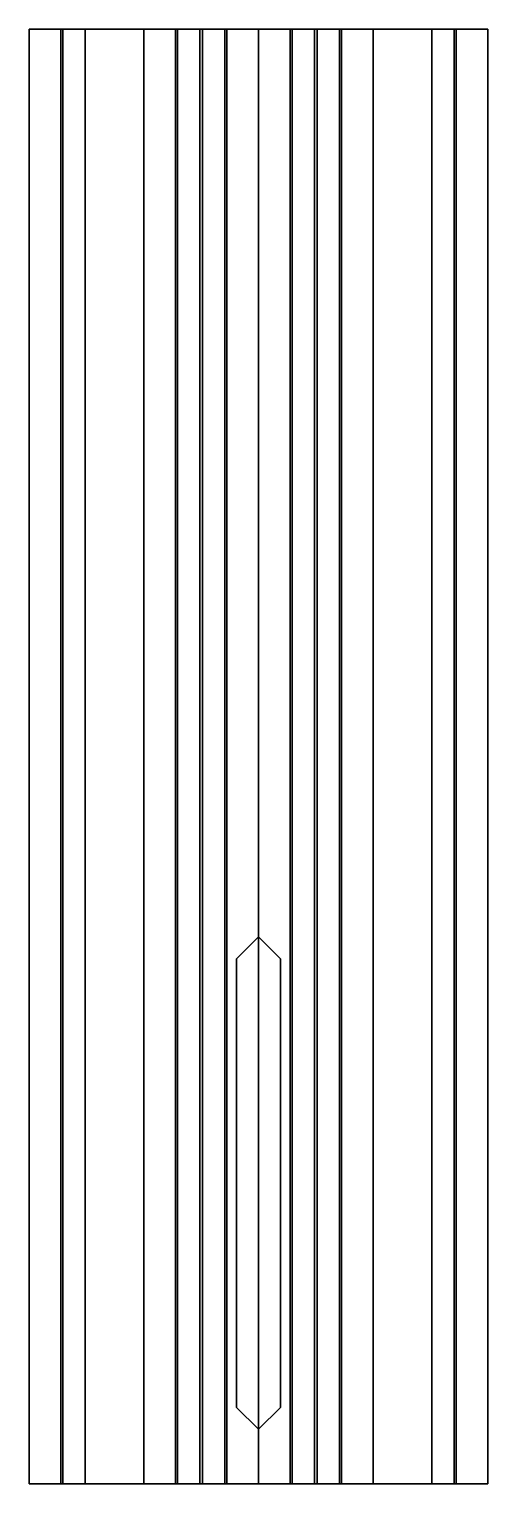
# Model space of a CAD drawing. Extents: x -4.63 to 4.63, y 2.18 to 3.51.
# Drawn here: x -4.63 to -4.21, y 2.18 to 3.51 of the extents above.
import ezdxf

# ---------------------------------------------------------------- set-up
doc = ezdxf.new("R2010")
doc.units = 0
doc.layers.add('GUN', color=1, linetype='CONTINUOUS')

msp = doc.modelspace()

# ---------------------------------------------------------------- linework, layer by layer
at = {"layer": 'GUN'}
for points in [[(-4.5992, 3.51, -0.4558), (-4.63, 3.51, -0.53), (-4.63, 2.18, -0.53), (-4.5992, 2.18, -0.4558)], [(-4.63, 3.51, -0.53), (-4.5992, 3.51, -0.6042), (-4.5992, 2.18, -0.6042), (-4.63, 2.18, -0.53)], [(-4.63, 3.51, -0.53), (-4.5992, 3.51, -0.4558), (-4.5787, 3.51, -0.4763), (-4.601, 3.51, -0.53)], [(-4.5992, 3.51, -0.6042), (-4.63, 3.51, -0.53), (-4.601, 3.51, -0.53), (-4.5787, 3.51, -0.5837)], [(-4.601, 3.51, -0.53), (-4.5787, 3.51, -0.4763), (-4.5787, 2.18, -0.4763), (-4.601, 2.18, -0.53)], [(-4.5787, 3.51, -0.5837), (-4.601, 3.51, -0.53), (-4.601, 2.18, -0.53), (-4.5787, 2.18, -0.5837)], [(-4.525, 3.51, -0.425), (-4.5992, 3.51, -0.4558), (-4.5992, 2.18, -0.4558), (-4.525, 2.18, -0.425)], [(-4.5992, 3.51, -0.6042), (-4.525, 3.51, -0.635), (-4.525, 2.18, -0.635), (-4.5992, 2.18, -0.6042)], [(-4.5992, 3.51, -0.4558), (-4.525, 3.51, -0.425), (-4.525, 3.51, -0.454), (-4.5787, 3.51, -0.4763)], [(-4.525, 3.51, -0.635), (-4.5992, 3.51, -0.6042), (-4.5787, 3.51, -0.5837), (-4.525, 3.51, -0.606)], [(-4.5787, 3.51, -0.4763), (-4.525, 3.51, -0.454), (-4.525, 2.18, -0.454), (-4.5787, 2.18, -0.4763)], [(-4.525, 3.51, -0.606), (-4.5787, 3.51, -0.5837), (-4.5787, 2.18, -0.5837), (-4.525, 2.18, -0.606)], [(-4.525, 3.51, -0.454), (-4.4713, 3.51, -0.4763), (-4.4713, 2.18, -0.4763), (-4.525, 2.18, -0.454)], [(-4.4713, 3.51, -0.5837), (-4.525, 3.51, -0.606), (-4.525, 2.18, -0.606), (-4.4713, 2.18, -0.5837)], [(-4.4508, 3.51, -0.4558), (-4.525, 3.51, -0.425), (-4.525, 2.18, -0.425), (-4.4508, 2.18, -0.4558)], [(-4.525, 3.51, -0.635), (-4.4508, 3.51, -0.6042), (-4.4508, 2.18, -0.6042), (-4.525, 2.18, -0.635)], [(-4.4508, 3.51, -0.6042), (-4.525, 3.51, -0.635), (-4.525, 3.51, -0.606), (-4.4713, 3.51, -0.5837)], [(-4.525, 3.51, -0.425), (-4.4508, 3.51, -0.4558), (-4.4713, 3.51, -0.4763), (-4.525, 3.51, -0.454)], [(-4.4942, 3.51, -0.6258), (-4.525, 3.51, -0.7), (-4.525, 2.18, -0.7), (-4.4942, 2.18, -0.6258)], [(-4.525, 3.51, -0.7), (-4.4942, 3.51, -0.7742), (-4.4942, 2.18, -0.7742), (-4.525, 2.18, -0.7)], [(-4.4942, 3.51, -0.7742), (-4.525, 3.51, -0.7), (-4.496, 3.51, -0.7), (-4.4737, 3.51, -0.7537)], [(-4.525, 3.51, -0.7), (-4.4942, 3.51, -0.6258), (-4.4737, 3.51, -0.6463), (-4.496, 3.51, -0.7)], [(-4.496, 3.51, -0.7), (-4.4737, 3.51, -0.6463), (-4.4737, 2.18, -0.6463), (-4.496, 2.18, -0.7)], [(-4.4737, 3.51, -0.7537), (-4.496, 3.51, -0.7), (-4.496, 2.18, -0.7), (-4.4737, 2.18, -0.7537)], [(-4.42, 3.51, -0.595), (-4.4942, 3.51, -0.6258), (-4.4942, 2.18, -0.6258), (-4.42, 2.18, -0.595)], [(-4.4942, 3.51, -0.7742), (-4.42, 3.51, -0.805), (-4.42, 2.18, -0.805), (-4.4942, 2.18, -0.7742)], [(-4.42, 3.51, -0.805), (-4.4942, 3.51, -0.7742), (-4.4737, 3.51, -0.7537), (-4.42, 3.51, -0.776)], [(-4.4942, 3.51, -0.6258), (-4.42, 3.51, -0.595), (-4.42, 3.51, -0.624), (-4.4737, 3.51, -0.6463)], [(-4.4737, 3.51, -0.6463), (-4.42, 3.51, -0.624), (-4.42, 2.18, -0.624), (-4.4737, 2.18, -0.6463)], [(-4.42, 3.51, -0.776), (-4.4737, 3.51, -0.7537), (-4.4737, 2.18, -0.7537), (-4.42, 2.18, -0.776)], [(-4.4713, 3.51, -0.4763), (-4.449, 3.51, -0.53), (-4.449, 2.18, -0.53), (-4.4713, 2.18, -0.4763)], [(-4.449, 3.51, -0.53), (-4.4713, 3.51, -0.5837), (-4.4713, 2.18, -0.5837), (-4.449, 2.18, -0.53)], [(-4.42, 3.51, -0.53), (-4.4508, 3.51, -0.6042), (-4.4713, 3.51, -0.5837), (-4.449, 3.51, -0.53)], [(-4.4508, 3.51, -0.4558), (-4.42, 3.51, -0.53), (-4.449, 3.51, -0.53), (-4.4713, 3.51, -0.4763)], [(-4.42, 3.51, -0.53), (-4.4508, 3.51, -0.4558), (-4.4508, 2.18, -0.4558), (-4.42, 2.18, -0.53)], [(-4.4508, 3.51, -0.6042), (-4.42, 3.51, -0.53), (-4.42, 2.18, -0.53), (-4.4508, 2.18, -0.6042)], [(-4.42, 3.51, -0.53), (-4.3892, 3.51, -0.4558), (-4.3687, 3.51, -0.4763), (-4.391, 3.51, -0.53)], [(-4.3892, 3.51, -0.6042), (-4.42, 3.51, -0.53), (-4.391, 3.51, -0.53), (-4.3687, 3.51, -0.5837)], [(-4.42, 3.51, -0.53), (-4.3892, 3.51, -0.6042), (-4.3892, 2.18, -0.6042), (-4.42, 2.18, -0.53)], [(-4.3892, 3.51, -0.4558), (-4.42, 3.51, -0.53), (-4.42, 2.18, -0.53), (-4.3892, 2.18, -0.4558)], [(-4.42, 3.51, -0.624), (-4.3663, 3.51, -0.6463), (-4.3663, 2.18, -0.6463), (-4.42, 2.18, -0.624)], [(-4.3663, 3.51, -0.7537), (-4.42, 3.51, -0.776), (-4.42, 2.18, -0.776), (-4.3663, 2.18, -0.7537)], [(-4.3458, 3.51, -0.6258), (-4.42, 3.51, -0.595), (-4.42, 2.18, -0.595), (-4.3458, 2.18, -0.6258)], [(-4.42, 3.51, -0.805), (-4.3458, 3.51, -0.7742), (-4.3458, 2.18, -0.7742), (-4.42, 2.18, -0.805)], [(-4.42, 3.51, -0.595), (-4.3458, 3.51, -0.6258), (-4.3663, 3.51, -0.6463), (-4.42, 3.51, -0.624)], [(-4.3458, 3.51, -0.7742), (-4.42, 3.51, -0.805), (-4.42, 3.51, -0.776), (-4.3663, 3.51, -0.7537)], [(-4.3687, 3.51, -0.5837), (-4.391, 3.51, -0.53), (-4.391, 2.18, -0.53), (-4.3687, 2.18, -0.5837)], [(-4.391, 3.51, -0.53), (-4.3687, 3.51, -0.4763), (-4.3687, 2.18, -0.4763), (-4.391, 2.18, -0.53)], [(-4.3892, 3.51, -0.4558), (-4.315, 3.51, -0.425), (-4.315, 3.51, -0.454), (-4.3687, 3.51, -0.4763)], [(-4.315, 3.51, -0.635), (-4.3892, 3.51, -0.6042), (-4.3687, 3.51, -0.5837), (-4.315, 3.51, -0.606)], [(-4.3892, 3.51, -0.6042), (-4.315, 3.51, -0.635), (-4.315, 2.18, -0.635), (-4.3892, 2.18, -0.6042)], [(-4.315, 3.51, -0.425), (-4.3892, 3.51, -0.4558), (-4.3892, 2.18, -0.4558), (-4.315, 2.18, -0.425)], [(-4.315, 3.51, -0.606), (-4.3687, 3.51, -0.5837), (-4.3687, 2.18, -0.5837), (-4.315, 2.18, -0.606)], [(-4.3687, 3.51, -0.4763), (-4.315, 3.51, -0.454), (-4.315, 2.18, -0.454), (-4.3687, 2.18, -0.4763)], [(-4.3663, 3.51, -0.6463), (-4.344, 3.51, -0.7), (-4.344, 2.18, -0.7), (-4.3663, 2.18, -0.6463)], [(-4.344, 3.51, -0.7), (-4.3663, 3.51, -0.7537), (-4.3663, 2.18, -0.7537), (-4.344, 2.18, -0.7)], [(-4.3458, 3.51, -0.6258), (-4.315, 3.51, -0.7), (-4.344, 3.51, -0.7), (-4.3663, 3.51, -0.6463)], [(-4.315, 3.51, -0.7), (-4.3458, 3.51, -0.7742), (-4.3663, 3.51, -0.7537), (-4.344, 3.51, -0.7)], [(-4.315, 3.51, -0.7), (-4.3458, 3.51, -0.6258), (-4.3458, 2.18, -0.6258), (-4.315, 2.18, -0.7)], [(-4.3458, 3.51, -0.7742), (-4.315, 3.51, -0.7), (-4.315, 2.18, -0.7), (-4.3458, 2.18, -0.7742)], [(-4.2408, 3.51, -0.6042), (-4.315, 3.51, -0.635), (-4.315, 3.51, -0.606), (-4.2613, 3.51, -0.5837)], [(-4.315, 3.51, -0.425), (-4.2408, 3.51, -0.4558), (-4.2613, 3.51, -0.4763), (-4.315, 3.51, -0.454)], [(-4.315, 3.51, -0.635), (-4.2408, 3.51, -0.6042), (-4.2408, 2.18, -0.6042), (-4.315, 2.18, -0.635)], [(-4.2408, 3.51, -0.4558), (-4.315, 3.51, -0.425), (-4.315, 2.18, -0.425), (-4.2408, 2.18, -0.4558)], [(-4.2613, 3.51, -0.5837), (-4.315, 3.51, -0.606), (-4.315, 2.18, -0.606), (-4.2613, 2.18, -0.5837)], [(-4.315, 3.51, -0.454), (-4.2613, 3.51, -0.4763), (-4.2613, 2.18, -0.4763), (-4.315, 2.18, -0.454)], [(-4.21, 3.51, -0.53), (-4.2408, 3.51, -0.6042), (-4.2613, 3.51, -0.5837), (-4.239, 3.51, -0.53)], [(-4.2408, 3.51, -0.4558), (-4.21, 3.51, -0.53), (-4.239, 3.51, -0.53), (-4.2613, 3.51, -0.4763)], [(-4.239, 3.51, -0.53), (-4.2613, 3.51, -0.5837), (-4.2613, 2.18, -0.5837), (-4.239, 2.18, -0.53)], [(-4.2613, 3.51, -0.4763), (-4.239, 3.51, -0.53), (-4.239, 2.18, -0.53), (-4.2613, 2.18, -0.4763)], [(-4.2408, 3.51, -0.6042), (-4.21, 3.51, -0.53), (-4.21, 2.18, -0.53), (-4.2408, 2.18, -0.6042)], [(-4.21, 3.51, -0.53), (-4.2408, 3.51, -0.4558), (-4.2408, 2.18, -0.4558), (-4.21, 2.18, -0.53)], [(-4.42, 2.68, -0.53), (-4.44, 2.66, -0.53), (-4.44, 2.66, -0.32), (-4.42, 2.68, -0.32)], [(-4.4, 2.66, -0.53), (-4.42, 2.68, -0.53), (-4.42, 2.68, -0.32), (-4.4, 2.66, -0.32)], [(-4.44, 2.66, -0.53), (-4.44, 2.25, -0.53), (-4.44, 2.25, -0.32), (-4.44, 2.66, -0.32)], [(-4.4, 2.25, -0.53), (-4.4, 2.66, -0.53), (-4.4, 2.66, -0.32), (-4.4, 2.25, -0.32)], [(-4.44, 2.25, -0.53), (-4.42, 2.23, -0.53), (-4.42, 2.23, -0.32), (-4.44, 2.25, -0.32)], [(-4.42, 2.23, -0.53), (-4.4, 2.25, -0.53), (-4.4, 2.25, -0.32), (-4.42, 2.23, -0.32)], [(-4.5992, 2.18, -0.4558), (-4.63, 2.18, -0.53), (-4.601, 2.18, -0.53), (-4.5787, 2.18, -0.4763)], [(-4.63, 2.18, -0.53), (-4.5992, 2.18, -0.6042), (-4.5787, 2.18, -0.5837), (-4.601, 2.18, -0.53)], [(-4.525, 2.18, -0.425), (-4.5992, 2.18, -0.4558), (-4.5787, 2.18, -0.4763), (-4.525, 2.18, -0.454)], [(-4.5992, 2.18, -0.6042), (-4.525, 2.18, -0.635), (-4.525, 2.18, -0.606), (-4.5787, 2.18, -0.5837)], [(-4.525, 2.18, -0.635), (-4.4508, 2.18, -0.6042), (-4.4713, 2.18, -0.5837), (-4.525, 2.18, -0.606)], [(-4.4508, 2.18, -0.4558), (-4.525, 2.18, -0.425), (-4.525, 2.18, -0.454), (-4.4713, 2.18, -0.4763)], [(-4.4942, 2.18, -0.6258), (-4.525, 2.18, -0.7), (-4.496, 2.18, -0.7), (-4.4737, 2.18, -0.6463)], [(-4.525, 2.18, -0.7), (-4.4942, 2.18, -0.7742), (-4.4737, 2.18, -0.7537), (-4.496, 2.18, -0.7)], [(-4.42, 2.18, -0.595), (-4.4942, 2.18, -0.6258), (-4.4737, 2.18, -0.6463), (-4.42, 2.18, -0.624)], [(-4.4942, 2.18, -0.7742), (-4.42, 2.18, -0.805), (-4.42, 2.18, -0.776), (-4.4737, 2.18, -0.7537)], [(-4.4508, 2.18, -0.6042), (-4.42, 2.18, -0.53), (-4.449, 2.18, -0.53), (-4.4713, 2.18, -0.5837)], [(-4.42, 2.18, -0.53), (-4.4508, 2.18, -0.4558), (-4.4713, 2.18, -0.4763), (-4.449, 2.18, -0.53)], [(-4.42, 2.18, -0.53), (-4.3892, 2.18, -0.6042), (-4.3687, 2.18, -0.5837), (-4.391, 2.18, -0.53)], [(-4.3892, 2.18, -0.4558), (-4.42, 2.18, -0.53), (-4.391, 2.18, -0.53), (-4.3687, 2.18, -0.4763)], [(-4.42, 2.18, -0.805), (-4.3458, 2.18, -0.7742), (-4.3663, 2.18, -0.7537), (-4.42, 2.18, -0.776)], [(-4.3458, 2.18, -0.6258), (-4.42, 2.18, -0.595), (-4.42, 2.18, -0.624), (-4.3663, 2.18, -0.6463)], [(-4.3892, 2.18, -0.6042), (-4.315, 2.18, -0.635), (-4.315, 2.18, -0.606), (-4.3687, 2.18, -0.5837)], [(-4.315, 2.18, -0.425), (-4.3892, 2.18, -0.4558), (-4.3687, 2.18, -0.4763), (-4.315, 2.18, -0.454)], [(-4.3458, 2.18, -0.7742), (-4.315, 2.18, -0.7), (-4.344, 2.18, -0.7), (-4.3663, 2.18, -0.7537)], [(-4.315, 2.18, -0.7), (-4.3458, 2.18, -0.6258), (-4.3663, 2.18, -0.6463), (-4.344, 2.18, -0.7)], [(-4.2408, 2.18, -0.4558), (-4.315, 2.18, -0.425), (-4.315, 2.18, -0.454), (-4.2613, 2.18, -0.4763)], [(-4.315, 2.18, -0.635), (-4.2408, 2.18, -0.6042), (-4.2613, 2.18, -0.5837), (-4.315, 2.18, -0.606)], [(-4.21, 2.18, -0.53), (-4.2408, 2.18, -0.4558), (-4.2613, 2.18, -0.4763), (-4.239, 2.18, -0.53)], [(-4.2408, 2.18, -0.6042), (-4.21, 2.18, -0.53), (-4.239, 2.18, -0.53), (-4.2613, 2.18, -0.5837)]]:
    msp.add_3dface(points, dxfattribs=at)

doc.saveas('drawing.dxf')
